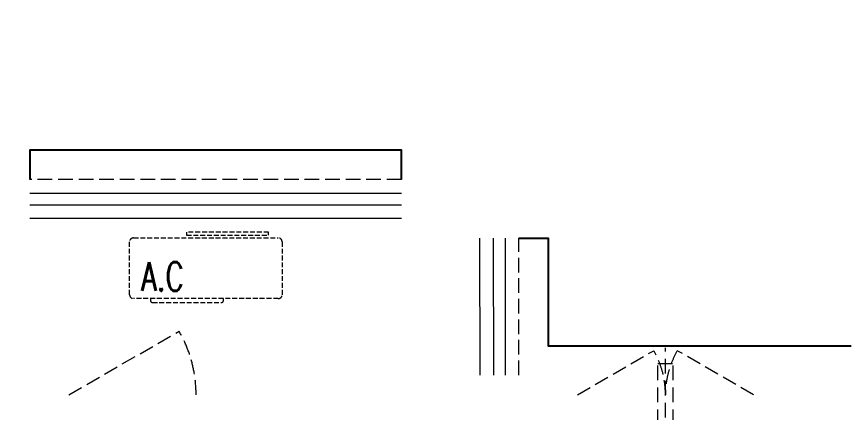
# Model space of a CAD drawing. Extents: x 2803505 to 5851001, y -1372902 to 24339.
# Drawn here: x 3833646 to 3837914, y -729013 to -726992 of the extents above; entities that cross this region are included whole.
import ezdxf
from ezdxf.xclip import XClip

# ---------------------------------------------------------------- set-up
doc = ezdxf.new("R2010")
doc.units = 0
doc.header["$LTSCALE"] = 1000
doc.header["$MEASUREMENT"] = 0
doc.header["$XCLIPFRAME"] = 2
for name, pattern in [('DASH', [0.35, 0.25, -0.1]), ('DOTE', [2.42, 2, -0.2, 0.02, -0.2]), ('HIDDEN', [0.375, 0.25, -0.125])]:
    doc.linetypes.add(name, pattern=pattern)
doc.layers.get('0').update_dxf_attribs({"linetype": 'CONTINUOUS'})
doc.layers.add('!!电气', color=1, linetype='CONTINUOUS')
doc.layers.add('看线', color=185, linetype='CONTINUOUS')
for name, color, linetype, lineweight in [('DOTE', 19, 'DOTE', 9), ('WINDOW', 146, 'CONTINUOUS', 20), ('平面-栏杆', 56, 'CONTINUOUS', 15), ('平面-看线', 252, 'CONTINUOUS', 15), ('平面-空调室内机', 176, 'CONTINUOUS', 9), ('平面-空调预留孔', 252, 'CONTINUOUS', 15)]:
    doc.layers.add(name, color=color, linetype=linetype, lineweight=lineweight)
doc.styles.add('_TCH_DIM', font='SIMPLEX', dxfattribs={"bigfont": 'GBCBIG'})

# ---------------------------------------------------------------- blocks, each defined once
blk = doc.blocks.new('A$C74D73064')
at = {"layer": 'DOTE', "color": 252}
blk.add_line((196116, 54519.3), (-86385.2, 54519.3), dxfattribs=at)
blk = doc.blocks.new('dongkong')
at = {"layer": '平面-空调预留孔', "color": 8, "linetype": 'HIDDEN', "ltscale": 0.3}
for p, q in [((-603796, 210899.9), (-603796, 210431.5)), ((-603836, 210821), (-603836, 210510.8)), ((-603836, 210821), (-603756, 210821)), ((-603756, 210821), (-603756, 210510.8))]:
    blk.add_line(p, q, dxfattribs=at)
blk.add_lwpolyline([(-603756, 210510.8), (-603836, 210510.8)], dxfattribs=at)
blk = doc.blocks.new('rtyryrtyeeretee')
at = {"layer": '平面-空调预留孔', "color": 252, "linetype": 'DASH', "ltscale": 0.1}
for p, q in [((669748.9, 343882), (669748.9, 343872)), ((669758.9, 343862), (670111.7, 343862)), ((670121.7, 343872), (670121.7, 343882))]:
    blk.add_line(p, q, dxfattribs=at)
blk.add_lwpolyline([(670402, 343882), (669662, 343882, -0.414214), (669642, 343902), (669642, 344172, -0.414214), (669662, 344192), (670402, 344192, -0.414214), (670422, 344172), (670422, 343902, -0.414214)], format="xyb", close=True, dxfattribs=at)
blk.add_lwpolyline([(670352.8, 344221.1), (669933, 344221.1), (669933, 344206), (670352.8, 344206)], close=True, dxfattribs=at)
for centre, start, end in [((669758.9, 343872), 180, 270), ((670111.7, 343872), 270, 0)]:
    blk.add_arc(centre, 10, start, end, dxfattribs=at)
at = {"layer": '平面-空调预留孔', "color": 252, "linetype": 'DASH', "ltscale": 0.1, "style": '_TCH_DIM', "width": 0.705882}
blk.add_text('A.C', height=146.88, dxfattribs=at).set_placement((669701.4, 343921.6))
blk = doc.blocks.new('A$C1C403CBE')
at = {"layer": 'WINDOW', "color": 252, "linetype": 'DASH', "ltscale": 0.3}
for points in [[(21000, 9100), (21563.1, 9424.6, -0.131485), (21650, 9100)], [(23599.9, 9100), (23989.7, 9324.9, -0.131605), (24049.9, 9100)], [(24499.9, 9100), (24110.2, 9324.9, 0.131605), (24049.9, 9100)]]:
    blk.add_lwpolyline(points, format="xyb", dxfattribs=at)
at = {"layer": '平面-栏杆', "color": 252}
for points in [[(20800, 10130), (22700, 10130.3)], [(20800, 10070), (22700, 10070.3)], [(23169.7, 9900), (23170, 9200)], [(23229.7, 9900), (23230, 9200)]]:
    blk.add_lwpolyline(points, dxfattribs=at)
at = {"layer": '平面-看线', "color": 252, "linetype": 'DASH', "ltscale": 0.3}
blk.add_line((23300, 9200), (23299.7, 9900), dxfattribs=at)
blk.add_lwpolyline([(22700, 10200), (20800, 10200)], dxfattribs=at)
at = {"layer": '平面-看线', "color": 252}
for points in [[(22700, 10000), (20800, 10000)], [(23099.7, 9900), (23100, 9200)]]:
    blk.add_lwpolyline(points, dxfattribs=at)
at = {"layer": '看线', "color": 252, "ltscale": 0.5}
for points in [[(22700, 10200), (22700, 10350), (20800, 10350), (20800, 10200)], [(23299.7, 9900), (23449.7, 9900), (23449.7, 9350), (25000, 9350)]]:
    blk.add_lwpolyline(points, dxfattribs=at)
at = {"color": 252}
blk.add_blockref('rtyryrtyeeretee', (-648331.9, -334291), dxfattribs=at)
at = {"layer": '平面-空调室内机', "color": 252, "ltscale": 0.3, "rotation": 180}
blk.add_blockref('dongkong', (-579746, 219771), dxfattribs=at)

msp = doc.modelspace()

# ---------------------------------------------------------------- block references
at = {"layer": '!!电气'}
msp.add_blockref('A$C1C403CBE', (3812913.6, -738022.9), dxfattribs=at)
at = {"color": 252}
ref = msp.add_blockref('A$C74D73064', (3714796.2, -781511.3), dxfattribs=at)
XClip(ref).set_block_clipping_path([(-72082.5976296387, 50822.2577331646), (-18082.6107620973, 70322.2577319878)])

doc.saveas('drawing.dxf')
